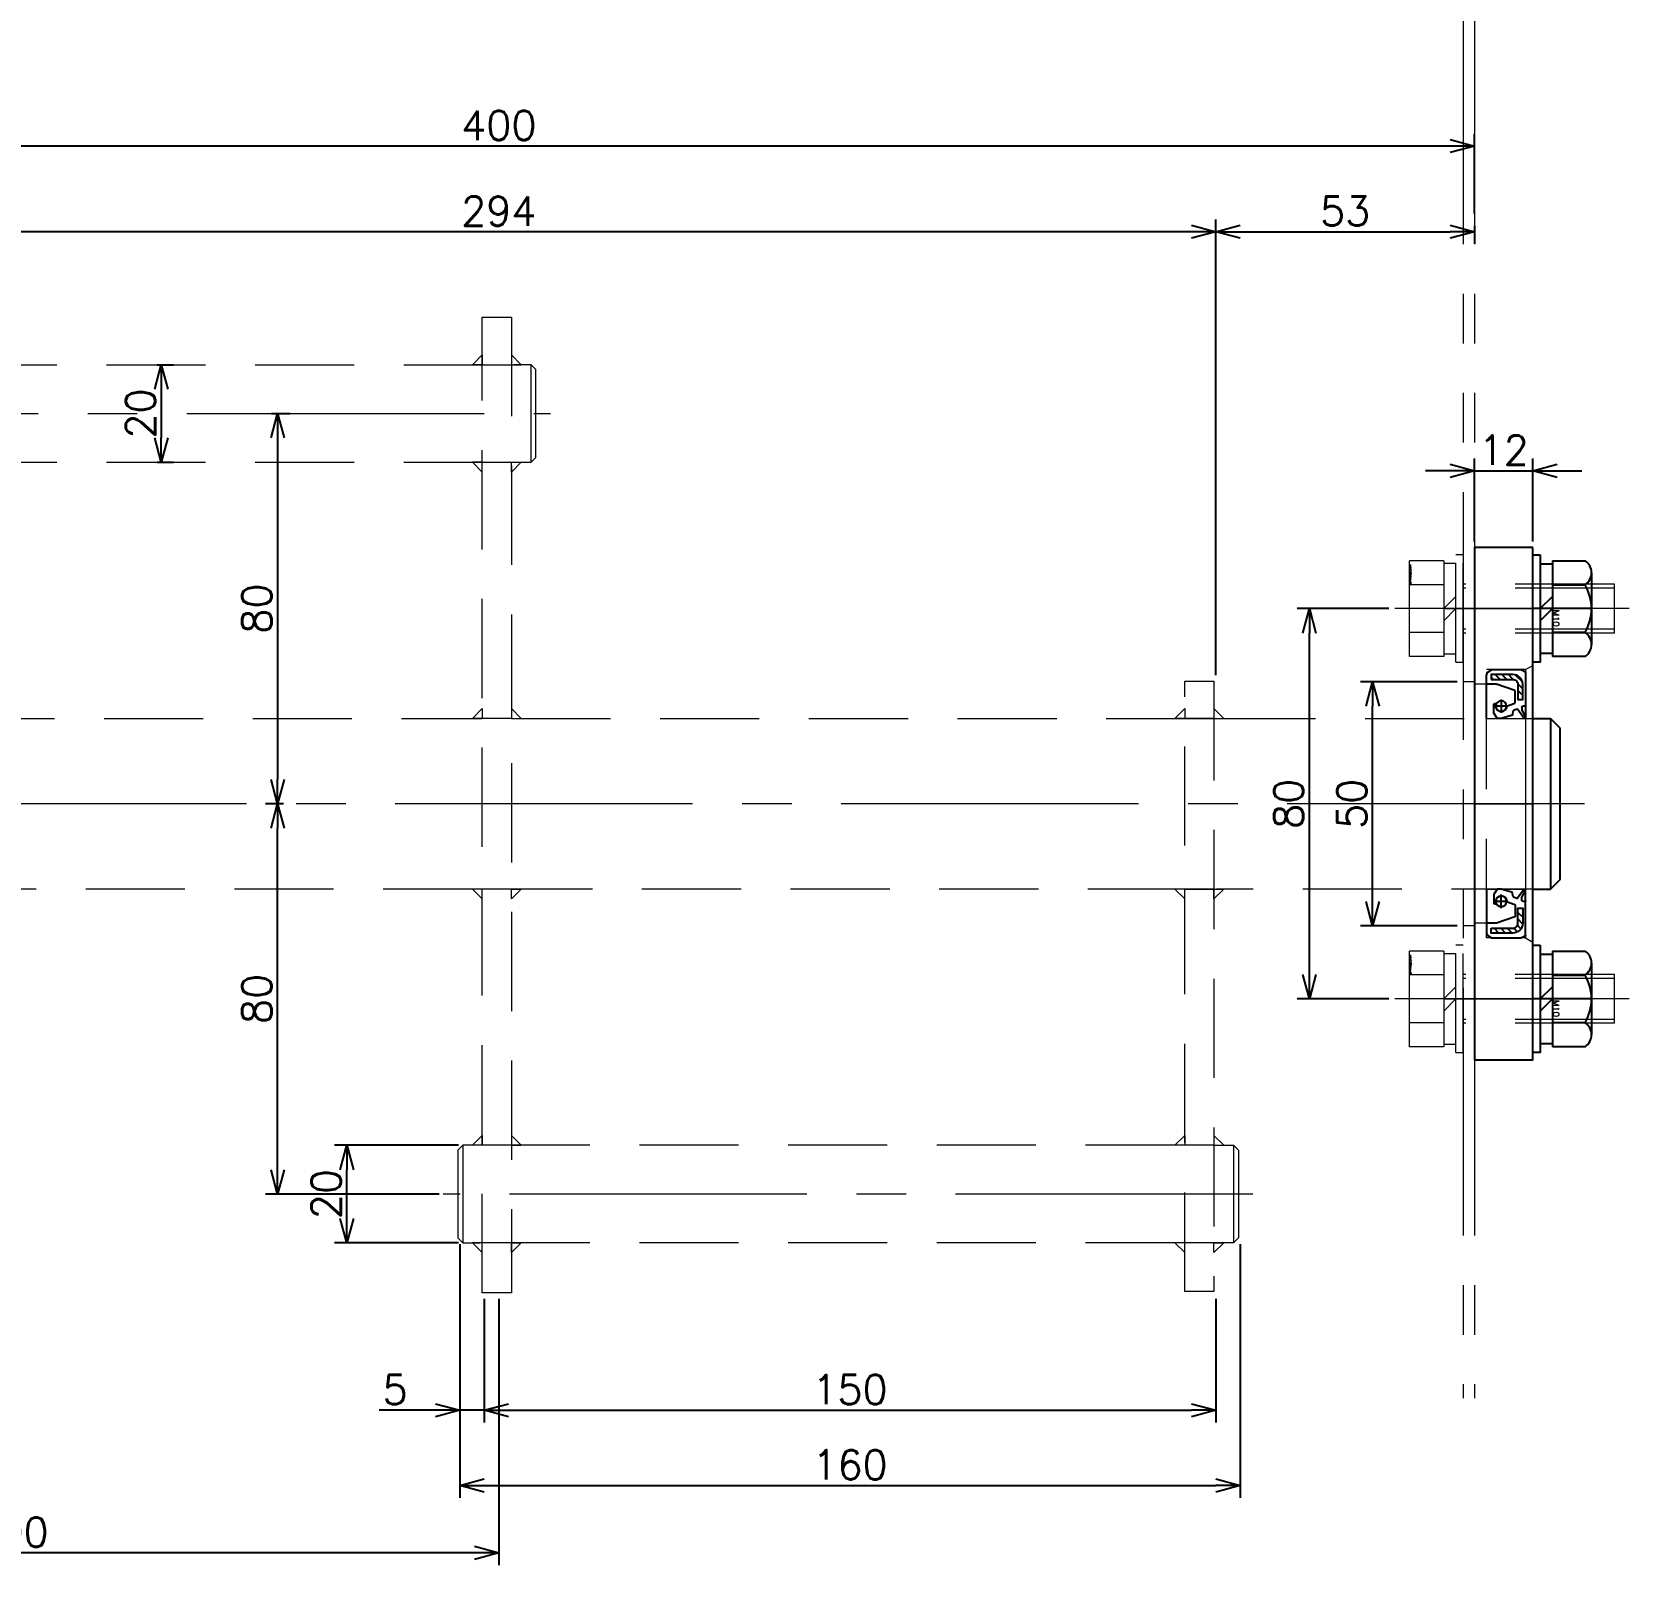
# Model space of a CAD drawing. Header units: millimetres. Extents: x 0 to 49006, y -7876 to 6995.
# Drawn here: x 13915.4 to 14242.8, y -7284.3 to -6970 of the extents above; entities that cross this region are included whole.
import ezdxf

# ---------------------------------------------------------------- set-up
doc = ezdxf.new("R2010")
doc.units = ezdxf.units.MM
doc.header["$LTSCALE"] = 3.2
doc.header["$PDMODE"] = 99
doc.header["$PDSIZE"] = 1
for name, pattern in [('CENTER2', [28.575, 19.05, -3.175, 3.175, -3.175]), ('HIDDEN', [9.525, 6.35, -3.175]), ('PHANTOM2', [31.75, 15.875, -3.175, 3.175, -3.175, 3.175, -3.175])]:
    doc.linetypes.add(name, pattern=pattern)
for name, color, linetype, lineweight in [('04_HIDDEN', 2, 'HIDDEN', 13), ('05_CENTER', 4, 'CENTER2', 13), ('06_PHANTOM', 2, 'PHANTOM2', 13), ('08_DIM', 3, 'Continuous', 13)]:
    doc.layers.add(name, color=color, linetype=linetype, lineweight=lineweight)
doc.layers.add('10_DRAFT', color=8, linetype='Continuous', lineweight=0, plot=False)
doc.styles.add('KSS_TXT', font='txt.shx', dxfattribs={"bigfont": 'extfont2.shx'})
doc.styles.add('KSS_TXT_L', font='txt.shx', dxfattribs={"height": 36, "bigfont": 'extfont2.shx'})
doc.dimstyles.new('KSS_DIM', dxfattribs={"dimscale": 12, "dimtxt": 3, "dimasz": 2.5, "dimexe": 1.25, "dimexo": 0.625, "dimtad": 1, "dimdsep": 46, "dimtxsty": 'KSS_TXT', "dimblk": 'OPEN30', "dimcen": 0, "dimazin": 2, "dimtfac": 0.75, "dimtmove": 0, "dimatfit": 3, "dimldrblk": 'OPEN30', "dimfxl": 1.25, "dimtolj": 1, "dimarcsym": 0})

# ---------------------------------------------------------------- blocks, each defined once
blk = doc.blocks.new('_Open30')
at = {"color": 0, "linetype": 'ByBlock', "lineweight": -2}
for p, q in [((-1, 0.268), (0, 0)), ((0, 0), (-1, -0.268)), ((0, 0), (-1, 0))]:
    blk.add_line(p, q, dxfattribs=at)
blk = doc.blocks.new('*D1253')
at = {"layer": '08_DIM', "color": 0, "lineweight": -2, "transparency": 16777216}
for p, q in [((14211.09, -7074.5), (14211.09, -7057.5)), ((14223.09, -7074.5), (14223.09, -7057.5)), ((14206.09, -7060), (14201.09, -7060)), ((14211.09, -7060), (14223.09, -7060)), ((14228.09, -7060), (14233.09, -7060))]:
    blk.add_line(p, q, dxfattribs=at)
at = {"layer": 'Defpoints', "color": 0, "transparency": 16777216}
for p in [(14223.09, -7060), (14211.09, -7075.75), (14223.09, -7075.75)]:
    blk.add_point(p, dxfattribs=at)
at = {"layer": '08_DIM', "color": 0, "lineweight": -2, "transparency": 16777216, "xscale": 5, "yscale": 5, "zscale": 5}
blk.add_blockref('_Open30', (14211.09, -7060), dxfattribs=at)
at = {"layer": '08_DIM', "color": 0, "lineweight": -2, "transparency": 16777216, "xscale": 5, "yscale": 5, "zscale": 5, "rotation": 180}
blk.add_blockref('_Open30', (14223.09, -7060), dxfattribs=at)
at = {"layer": '08_DIM', "color": 0, "transparency": 16777216, "insert": (14217.09, -7055.75), "char_height": 6, "attachment_point": 5, "style": 'KSS_TXT'}
blk.add_mtext('\\A1;12', dxfattribs=at)
blk = doc.blocks.new('*D1254')
at = {"layer": '08_DIM', "color": 0, "lineweight": -2, "transparency": 16777216}
for p, q in [((14193.54, -7088.25), (14174.76, -7088.25)), ((14177.26, -7163.25), (14177.26, -7093.25)), ((14193.54, -7168.25), (14174.76, -7168.25))]:
    blk.add_line(p, q, dxfattribs=at)
at = {"layer": 'Defpoints', "color": 0, "transparency": 16777216}
for p in [(14177.26, -7088.25), (14194.79, -7088.25), (14194.79, -7168.25)]:
    blk.add_point(p, dxfattribs=at)
at = {"layer": '08_DIM', "color": 0, "lineweight": -2, "transparency": 16777216, "xscale": 5, "yscale": 5, "zscale": 5}
for p, rotation in [((14177.26, -7088.25), 90), ((14177.26, -7168.25), 270)]:
    blk.add_blockref('_Open30', p, dxfattribs=dict(at, rotation=rotation))
at = {"layer": '08_DIM', "color": 0, "transparency": 16777216, "insert": (14173.01, -7128.25), "char_height": 6, "attachment_point": 5, "rotation": 90, "style": 'KSS_TXT'}
blk.add_mtext('\\A1;80', dxfattribs=at)
blk = doc.blocks.new('*D1257')
at = {"layer": '08_DIM', "color": 0, "lineweight": -2, "transparency": 16777216}
for p, q in [((14207.54, -7103.25), (14187.71, -7103.25)), ((14190.21, -7148.25), (14190.21, -7108.25)), ((14207.54, -7153.25), (14187.71, -7153.25))]:
    blk.add_line(p, q, dxfattribs=at)
at = {"layer": 'Defpoints', "color": 0, "transparency": 16777216}
for p in [(14190.21, -7103.25), (14208.79, -7103.25), (14208.79, -7153.25)]:
    blk.add_point(p, dxfattribs=at)
at = {"layer": '08_DIM', "color": 0, "lineweight": -2, "transparency": 16777216, "xscale": 5, "yscale": 5, "zscale": 5}
for p, rotation in [((14190.21, -7103.25), 90), ((14190.21, -7153.25), 270)]:
    blk.add_blockref('_Open30', p, dxfattribs=dict(at, rotation=rotation))
at = {"layer": '08_DIM', "color": 0, "transparency": 16777216, "insert": (14185.96, -7128.25), "char_height": 6, "attachment_point": 5, "rotation": 90, "style": 'KSS_TXT'}
blk.add_mtext('\\A1;50', dxfattribs=at)
blk = doc.blocks.new('*D1261')
at = {"layer": '08_DIM', "color": 0, "lineweight": -2, "transparency": 16777216}
for p, q in [((14002.84, -7198.25), (13977.43, -7198.25)), ((13979.93, -7213.25), (13979.93, -7203.25)), ((14002.84, -7218.25), (13977.43, -7218.25))]:
    blk.add_line(p, q, dxfattribs=at)
at = {"layer": 'Defpoints', "color": 0, "transparency": 16777216}
for p in [(13979.93, -7198.25), (14004.09, -7198.25), (14004.09, -7218.25)]:
    blk.add_point(p, dxfattribs=at)
at = {"layer": '08_DIM', "color": 0, "lineweight": -2, "transparency": 16777216, "xscale": 5, "yscale": 5, "zscale": 5}
for p, rotation in [((13979.93, -7198.25), 90), ((13979.93, -7218.25), 270)]:
    blk.add_blockref('_Open30', p, dxfattribs=dict(at, rotation=rotation))
at = {"layer": '08_DIM', "color": 0, "transparency": 16777216, "insert": (13975.68, -7208.25), "char_height": 6, "attachment_point": 5, "rotation": 90, "style": 'KSS_TXT'}
blk.add_mtext('\\A1;20', dxfattribs=at)
blk = doc.blocks.new('*D1262')
at = {"layer": '08_DIM', "color": 0, "lineweight": -2, "transparency": 16777216}
for p, q in [((14003.09, -7218.5), (14003.09, -7270.49)), ((14163.09, -7218.5), (14163.09, -7270.49)), ((14008.09, -7267.99), (14158.09, -7267.99))]:
    blk.add_line(p, q, dxfattribs=at)
at = {"layer": 'Defpoints', "color": 0, "transparency": 16777216}
for p in [(14003.09, -7217.25), (14163.09, -7217.25), (14163.09, -7267.99)]:
    blk.add_point(p, dxfattribs=at)
at = {"layer": '08_DIM', "color": 0, "lineweight": -2, "transparency": 16777216, "xscale": 5, "yscale": 5, "zscale": 5, "rotation": 180}
blk.add_blockref('_Open30', (14003.09, -7267.99), dxfattribs=at)
at = {"layer": '08_DIM', "color": 0, "lineweight": -2, "transparency": 16777216, "xscale": 5, "yscale": 5, "zscale": 5}
blk.add_blockref('_Open30', (14163.09, -7267.99), dxfattribs=at)
at = {"layer": '08_DIM', "color": 0, "transparency": 16777216, "insert": (14083.09, -7263.74), "char_height": 6, "attachment_point": 5, "style": 'KSS_TXT'}
blk.add_mtext('\\A1;160', dxfattribs=at)
blk = doc.blocks.new('*D1263')
at = {"layer": '08_DIM', "color": 0, "lineweight": -2, "transparency": 16777216}
for p, q in [((14003.09, -7218.5), (14003.09, -7255.07)), ((14008.09, -7229.75), (14008.09, -7255.07)), ((13998.09, -7252.57), (13986.59, -7252.57)), ((14008.09, -7252.57), (14003.09, -7252.57)), ((14013.09, -7252.57), (14018.09, -7252.57))]:
    blk.add_line(p, q, dxfattribs=at)
at = {"layer": 'Defpoints', "color": 0, "transparency": 16777216}
for p in [(14003.09, -7217.25), (14008.09, -7228.5), (14003.09, -7252.57)]:
    blk.add_point(p, dxfattribs=at)
at = {"layer": '08_DIM', "color": 0, "lineweight": -2, "transparency": 16777216, "xscale": 5, "yscale": 5, "zscale": 5}
blk.add_blockref('_Open30', (14003.09, -7252.57), dxfattribs=at)
at = {"layer": '08_DIM', "color": 0, "lineweight": -2, "transparency": 16777216, "xscale": 5, "yscale": 5, "zscale": 5, "rotation": 180}
blk.add_blockref('_Open30', (14008.09, -7252.57), dxfattribs=at)
at = {"layer": '08_DIM', "color": 0, "transparency": 16777216, "insert": (13989.84, -7248.32), "char_height": 6, "attachment_point": 5, "style": 'KSS_TXT'}
blk.add_mtext('\\A1;5', dxfattribs=at)
blk = doc.blocks.new('*D1264')
at = {"layer": '08_DIM', "color": 0, "lineweight": -2, "transparency": 16777216}
for p, q in [((14008.09, -7229.75), (14008.09, -7255.07)), ((14158.09, -7229.75), (14158.09, -7255.07)), ((14013.09, -7252.57), (14153.09, -7252.57))]:
    blk.add_line(p, q, dxfattribs=at)
at = {"layer": 'Defpoints', "color": 0, "transparency": 16777216}
for p in [(14008.09, -7228.5), (14158.09, -7228.5), (14158.09, -7252.57)]:
    blk.add_point(p, dxfattribs=at)
at = {"layer": '08_DIM', "color": 0, "lineweight": -2, "transparency": 16777216, "xscale": 5, "yscale": 5, "zscale": 5, "rotation": 180}
blk.add_blockref('_Open30', (14008.09, -7252.57), dxfattribs=at)
at = {"layer": '08_DIM', "color": 0, "lineweight": -2, "transparency": 16777216, "xscale": 5, "yscale": 5, "zscale": 5}
blk.add_blockref('_Open30', (14158.09, -7252.57), dxfattribs=at)
at = {"layer": '08_DIM', "color": 0, "transparency": 16777216, "insert": (14083.09, -7248.32), "char_height": 6, "attachment_point": 5, "style": 'KSS_TXT'}
blk.add_mtext('\\A1;150', dxfattribs=at)
blk = doc.blocks.new('*D1265')
at = {"layer": '08_DIM', "color": 0, "lineweight": -2, "transparency": 16777216}
for p, q in [((13964.48, -7048.25), (13968.23, -7048.25)), ((13965.73, -7053.25), (13965.73, -7123.25)), ((13966.98, -7128.25), (13963.23, -7128.25))]:
    blk.add_line(p, q, dxfattribs=at)
at = {"layer": 'Defpoints', "color": 0, "transparency": 16777216}
for p in [(13963.23, -7048.25), (13965.73, -7128.25), (13968.23, -7128.25)]:
    blk.add_point(p, dxfattribs=at)
at = {"layer": '08_DIM', "color": 0, "lineweight": -2, "transparency": 16777216, "xscale": 5, "yscale": 5, "zscale": 5}
for p, rotation in [((13965.73, -7048.25), 90), ((13965.73, -7128.25), 270)]:
    blk.add_blockref('_Open30', p, dxfattribs=dict(at, rotation=rotation))
at = {"layer": '08_DIM', "color": 0, "transparency": 16777216, "insert": (13961.48, -7088.25), "char_height": 6, "attachment_point": 5, "rotation": 90, "style": 'KSS_TXT'}
blk.add_mtext('\\A1;80', dxfattribs=at)
blk = doc.blocks.new('*D1266')
at = {"layer": '08_DIM', "color": 0, "lineweight": -2, "transparency": 16777216}
for p, q in [((14011.09, -7229.75), (14011.09, -7284.29)), ((13811.09, -7251.34), (13811.09, -7284.29)), ((14006.09, -7281.79), (13816.09, -7281.79))]:
    blk.add_line(p, q, dxfattribs=at)
at = {"layer": 'Defpoints', "color": 0, "transparency": 16777216}
for p in [(14011.09, -7228.5), (13811.09, -7250.09), (13811.09, -7281.79)]:
    blk.add_point(p, dxfattribs=at)
at = {"layer": '08_DIM', "color": 0, "lineweight": -2, "transparency": 16777216, "xscale": 5, "yscale": 5, "zscale": 5, "rotation": 180}
blk.add_blockref('_Open30', (13811.09, -7281.79), dxfattribs=at)
at = {"layer": '08_DIM', "color": 0, "lineweight": -2, "transparency": 16777216, "xscale": 5, "yscale": 5, "zscale": 5}
blk.add_blockref('_Open30', (14011.09, -7281.79), dxfattribs=at)
at = {"layer": '08_DIM', "color": 0, "transparency": 16777216, "insert": (13911.09, -7277.54), "char_height": 6, "attachment_point": 5, "style": 'KSS_TXT'}
blk.add_mtext('\\A1;200', dxfattribs=at)
blk = doc.blocks.new('*D1273')
at = {"layer": '08_DIM', "color": 0, "lineweight": -2, "transparency": 16777216}
for p, q in [((13941.05, -7038.25), (13944.4, -7038.25)), ((13941.9, -7043.25), (13941.9, -7053.25)), ((13941.05, -7058.25), (13944.4, -7058.25))]:
    blk.add_line(p, q, dxfattribs=at)
at = {"layer": 'Defpoints', "color": 0, "transparency": 16777216}
for p in [(13939.8, -7038.25), (13939.8, -7058.25), (13941.9, -7058.25)]:
    blk.add_point(p, dxfattribs=at)
at = {"layer": '08_DIM', "color": 0, "lineweight": -2, "transparency": 16777216, "xscale": 5, "yscale": 5, "zscale": 5}
for p, rotation in [((13941.9, -7038.25), 90), ((13941.9, -7058.25), 270)]:
    blk.add_blockref('_Open30', p, dxfattribs=dict(at, rotation=rotation))
at = {"layer": '08_DIM', "color": 0, "transparency": 16777216, "insert": (13937.65, -7048.25), "char_height": 6, "attachment_point": 5, "rotation": 90, "style": 'KSS_TXT'}
blk.add_mtext('\\A1;20', dxfattribs=at)
blk = doc.blocks.new('*D1274')
at = {"layer": '08_DIM', "color": 0, "lineweight": -2, "transparency": 16777216}
for p, q in [((13966.98, -7128.25), (13963.23, -7128.25)), ((13965.73, -7203.25), (13965.73, -7133.25)), ((13998.84, -7208.25), (13963.23, -7208.25))]:
    blk.add_line(p, q, dxfattribs=at)
at = {"layer": 'Defpoints', "color": 0, "transparency": 16777216}
for p in [(13965.73, -7128.25), (13968.23, -7128.25), (14000.09, -7208.25)]:
    blk.add_point(p, dxfattribs=at)
at = {"layer": '08_DIM', "color": 0, "lineweight": -2, "transparency": 16777216, "xscale": 5, "yscale": 5, "zscale": 5}
for p, rotation in [((13965.73, -7128.25), 90), ((13965.73, -7208.25), 270)]:
    blk.add_blockref('_Open30', p, dxfattribs=dict(at, rotation=rotation))
at = {"layer": '08_DIM', "color": 0, "transparency": 16777216, "insert": (13961.48, -7168.25), "char_height": 6, "attachment_point": 5, "rotation": 90, "style": 'KSS_TXT'}
blk.add_mtext('\\A1;80', dxfattribs=at)
blk = doc.blocks.new('*D1276')
at = {"layer": '08_DIM', "color": 0, "lineweight": -2, "transparency": 16777216}
for p, q in [((13864.09, -7027), (13864.09, -7008.5)), ((14158.09, -7101.89), (14158.09, -7008.5)), ((14153.09, -7011), (13869.09, -7011))]:
    blk.add_line(p, q, dxfattribs=at)
at = {"layer": 'Defpoints', "color": 0, "transparency": 16777216}
for p in [(13864.09, -7011), (13864.09, -7028.25), (14158.09, -7103.14)]:
    blk.add_point(p, dxfattribs=at)
at = {"layer": '08_DIM', "color": 0, "lineweight": -2, "transparency": 16777216, "xscale": 5, "yscale": 5, "zscale": 5, "rotation": 180}
blk.add_blockref('_Open30', (13864.09, -7011), dxfattribs=at)
at = {"layer": '08_DIM', "color": 0, "lineweight": -2, "transparency": 16777216, "xscale": 5, "yscale": 5, "zscale": 5}
blk.add_blockref('_Open30', (14158.09, -7011), dxfattribs=at)
at = {"layer": '08_DIM', "color": 0, "transparency": 16777216, "insert": (14011.09, -7006.75), "char_height": 6, "attachment_point": 5, "style": 'KSS_TXT'}
blk.add_mtext('\\A1;294', dxfattribs=at)
blk = doc.blocks.new('*D1277')
at = {"layer": '08_DIM', "color": 0, "lineweight": -2, "transparency": 16777216}
for p, q in [((14158.09, -7101.89), (14158.09, -7008.5)), ((14211.09, -7009.75), (14211.09, -7013.5)), ((14163.09, -7011), (14206.09, -7011))]:
    blk.add_line(p, q, dxfattribs=at)
at = {"layer": 'Defpoints', "color": 0, "transparency": 16777216}
for p in [(14211.09, -7008.5), (14211.09, -7011), (14158.09, -7103.14)]:
    blk.add_point(p, dxfattribs=at)
at = {"layer": '08_DIM', "color": 0, "lineweight": -2, "transparency": 16777216, "xscale": 5, "yscale": 5, "zscale": 5, "rotation": 180}
blk.add_blockref('_Open30', (14158.09, -7011), dxfattribs=at)
at = {"layer": '08_DIM', "color": 0, "lineweight": -2, "transparency": 16777216, "xscale": 5, "yscale": 5, "zscale": 5}
blk.add_blockref('_Open30', (14211.09, -7011), dxfattribs=at)
at = {"layer": '08_DIM', "color": 0, "transparency": 16777216, "insert": (14184.59, -7006.74), "char_height": 6, "attachment_point": 5, "style": 'KSS_TXT'}
blk.add_mtext('\\A1;53', dxfattribs=at)
blk = doc.blocks.new('*D1278')
at = {"layer": '08_DIM', "color": 0, "lineweight": -2, "transparency": 16777216}
for p, q in [((13811.09, -7005.15), (13811.09, -6990.94)), ((14206.09, -6993.44), (13816.09, -6993.44)), ((14211.09, -7007.25), (14211.09, -6990.94))]:
    blk.add_line(p, q, dxfattribs=at)
at = {"layer": 'Defpoints', "color": 0, "transparency": 16777216}
for p in [(13811.09, -6993.44), (13811.09, -7006.4), (14211.09, -7008.5)]:
    blk.add_point(p, dxfattribs=at)
at = {"layer": '08_DIM', "color": 0, "lineweight": -2, "transparency": 16777216, "xscale": 5, "yscale": 5, "zscale": 5, "rotation": 180}
blk.add_blockref('_Open30', (13811.09, -6993.44), dxfattribs=at)
at = {"layer": '08_DIM', "color": 0, "lineweight": -2, "transparency": 16777216, "xscale": 5, "yscale": 5, "zscale": 5}
blk.add_blockref('_Open30', (14211.09, -6993.44), dxfattribs=at)
at = {"layer": '08_DIM', "color": 0, "transparency": 16777216, "insert": (14011.09, -6989.19), "char_height": 6, "attachment_point": 5, "style": 'KSS_TXT'}
blk.add_mtext('\\A1;400', dxfattribs=at)
blk = doc.blocks.new('AE2081E0a_1_1_1')
h = blk.add_hatch()
h.set_pattern_fill('ANSI31', color=0, scale=0.3)
h.set_pattern_definition([(45, (-28499.78175, -6159.2461), (-0.67351921, 0.67351921), [])])
edge = h.paths.add_edge_path()
edge.add_line((0.61, 24.5), (0.61, 22.39))
edge.add_line((0.61, 22.39), (1.61, 22.39))
edge.add_line((1.61, 22.39), (1.61, 24.5))
edge.add_arc((2.61, 24.5), 1, 90, 180, ccw=False)
edge.add_line((2.61, 25.5), (7.05, 25.5))
edge.add_line((7.05, 25.5), (7.05, 26.5))
edge.add_line((7.05, 26.5), (2.61, 26.5))
edge.add_arc((2.61, 24.5), 2, 90, 180)
h = blk.add_hatch()
h.set_pattern_fill('ANSI31', color=0, scale=0.3)
h.set_pattern_definition([(45, (-28499.78175, -6156.2461), (-0.67351921, 0.67351921), [])])
edge = h.paths.add_edge_path()
edge.add_line((0.61, -24.5), (0.61, -22.39))
edge.add_line((0.61, -22.39), (1.61, -22.39))
edge.add_line((1.61, -22.39), (1.61, -24.5))
edge.add_arc((2.61, -24.5), 1, 180, 270)
edge.add_line((2.61, -25.5), (7.05, -25.5))
edge.add_line((7.05, -25.5), (7.05, -26.5))
edge.add_line((7.05, -26.5), (2.61, -26.5))
edge.add_arc((2.61, -24.5), 2, 180, 270, ccw=False)
at = {"color": 0}
for p, q in [((0, 26.94), (0, 20.1)), ((0.98, 27.49), (0.06, 27.03)), ((6.97, 27.5), (1.02, 27.5)), ((7.72, 27), (7.03, 27.48)), ((7.76, 27), (7.72, 27)), ((7.86, 26.71), (7.86, 26.9)), ((8, 26.5), (7.86, 26.71)), ((8, 24.6), (8, 26.5)), ((2.17, 20.74), (2.17, 23.1)), ((2.24, 23.19), (5.98, 24.49)), ((6.02, 24.5), (7.9, 24.5)), ((0.1, 20), (0.55, 20)), ((0.8, 19.75), (0.8, 19.17)), ((3.9, 20), (2.24, 20.65)), ((3.62, 20), (6.38, 20)), ((5, 21.38), (5, 18.63)), ((6.4, 20.52), (5.97, 20.52)), ((6.5, 18.54), (6.5, 20.42)), ((0.8, 19.17), (0, 17.78)), ((0, 17.78), (0.29, 17.5)), ((0.29, 17.5), (1.65, 19.38)), ((1.77, 19.42), (2.46, 19.13)), ((2.55, 19.03), (2.67, 18.49)), ((2.67, 18.49), (2.67, 18.16)), ((2.67, 18.16), (5, 17.5)), ((5, 17.5), (5.84, 17.5)), ((5.84, 17.5), (6.48, 18.49)), ((0, -17.78), (0.29, -17.5)), ((0.8, -19.17), (0, -17.78)), ((0.29, -17.5), (1.65, -19.38)), ((0.8, -19.75), (0.8, -19.17)), ((1.77, -19.42), (2.46, -19.13)), ((2.55, -19.03), (2.67, -18.49)), ((2.67, -18.16), (5, -17.5)), ((2.67, -18.49), (2.67, -18.16)), ((5, -17.5), (5.84, -17.5)), ((5, -21.38), (5, -18.63)), ((5.84, -17.5), (6.48, -18.49)), ((6.5, -18.54), (6.5, -20.42)), ((0, -26.94), (0, -20.1)), ((0.1, -20), (0.55, -20)), ((2.17, -20.74), (2.17, -23.1)), ((3.9, -20), (2.24, -20.65)), ((3.62, -20), (6.38, -20)), ((6.4, -20.52), (5.97, -20.52)), ((2.24, -23.19), (5.98, -24.49)), ((6.02, -24.5), (7.9, -24.5)), ((8, -24.6), (8, -26.5)), ((0.98, -27.49), (0.06, -27.03)), ((6.97, -27.5), (1.02, -27.5)), ((7.72, -27), (7.03, -27.48)), ((7.76, -27), (7.72, -27)), ((8, -26.5), (7.86, -26.71)), ((7.86, -26.71), (7.86, -26.9))]:
    blk.add_line(p, q, dxfattribs=at)
for points in [[(8, 17.5), (8, 24.6), (8, 26.5), (7.86, 26.71), (7.86, 26.9, 0.414214), (7.76, 27), (7.72, 27), (7.03, 27.48, 0.152216), (6.97, 27.5), (1.02, 27.5, 0.116434), (0.98, 27.49), (0.06, 27.03, 0.284079), (0, 26.94), (0, 20.1), (0, 17.5)], [(8, -17.5), (8, -24.6), (8, -26.5), (7.86, -26.71), (7.86, -26.9, -0.414214), (7.76, -27), (7.72, -27), (7.03, -27.48, -0.152216), (6.97, -27.5), (1.02, -27.5, -0.116434), (0.98, -27.49), (0.06, -27.03, -0.284079), (0, -26.94), (0, -20.1), (0, -17.5)]]:
    blk.add_lwpolyline(points, format="xyb", dxfattribs=at)
for points in [[(7.05, 25.5), (2.61, 25.5, 0.414214), (1.61, 24.5), (1.61, 21.39), (0.61, 21.39), (0.61, 24.5, -0.414214), (2.61, 26.5), (7.05, 26.5)], [(7.05, -25.5), (2.61, -25.5, -0.414214), (1.61, -24.5), (1.61, -21.39), (0.61, -21.39), (0.61, -24.5, 0.414214), (2.61, -26.5), (7.05, -26.5)]]:
    blk.add_lwpolyline(points, format="xyb", close=True, dxfattribs=at)
for centre in [(5, 20), (5, -20)]:
    blk.add_circle(centre, 1.1, dxfattribs=at)
for centre, radius, start, end in [((0.1, 26.94), 0.1, 116.5651, 180), ((1.02, 27.4), 0.1, 90, 116.5651), ((6.97, 27.4), 0.1, 55.3804, 90), ((7.76, 26.9), 0.1, 0, 90), ((2.27, 23.1), 0.1, 109.2148, 180), ((6.02, 24.4), 0.1, 90, 109.2148), ((7.9, 24.6), 0.1, 270, 0), ((0.1, 20.1), 0.1, 180, 270), ((0.55, 19.75), 0.25, 360, 90), ((2.27, 20.74), 0.1, 180, 248.6602), ((5, 20), 1.1, 180, 28.1885), ((6.4, 20.42), 0.1, 360, 90), ((1.73, 19.32), 0.1, 67.8846, 144.2185), ((2.4, 19), 0.15, 12.9875, 67.8846), ((6.4, 18.54), 0.1, 326.8702, 0), ((1.73, -19.32), 0.1, 215.7815, 292.1154), ((2.4, -19), 0.15, 292.1154, 347.0125), ((5, -20), 1.1, 331.8115, 180), ((6.4, -18.54), 0.1, 360, 33.1298), ((0.1, -20.1), 0.1, 90, 180), ((0.55, -19.75), 0.25, 270, 0), ((2.27, -20.74), 0.1, 111.3398, 180), ((6.4, -20.42), 0.1, 270, 0), ((2.27, -23.1), 0.1, 180, 250.7852), ((6.02, -24.4), 0.1, 250.7852, 270), ((7.9, -24.6), 0.1, 360, 90), ((0.1, -26.94), 0.1, 180, 243.4349), ((1.02, -27.4), 0.1, 243.4349, 270), ((6.97, -27.4), 0.1, 270, 304.6196), ((7.76, -26.9), 0.1, 270, 360)]:
    blk.add_arc(centre, radius, start, end, dxfattribs=at)
at = {"layer": '10_DRAFT'}
blk.add_line((0, 0), (8, 0), dxfattribs=at)
for points in [[(8, 17.5), (0, 17.5)], [(8, -17.5), (0, -17.5)]]:
    blk.add_lwpolyline(points, dxfattribs=at)
blk = doc.blocks.new('A$C115E53E3_1_1_1')
at = {"color": 0}
for p, q in [((-325, 89), (-324, 90)), ((-325, 71), (-325, 89)), ((-324, 70), (-324, 90)), ((-324, 90), (-320.5, 90)), ((-176, 90), (-314.5, 90)), ((-166, 90), (-170, 90)), ((-166, 70), (-166, 90)), ((-165, 89), (-166, 90)), ((-165, 71), (-165, 89)), ((-324, 70), (-325, 71)), ((-320.5, 70), (-324, 70)), ((-176, 70), (-314.5, 70)), ((-170, 70), (-166, 70)), ((-166, 70), (-165, 71)), ((-533, 17.5), (-533, -17.5)), ((-104, 17.5), (-104, -17.5)), ((-102.25, 16.5), (-104, 16.5)), ((-102.25, 17.5), (-102.25, -17.5)), ((-2, -17.5), (-2, 17.5)), ((-102.25, -16.5), (-104, -16.5)), ((-468, -70), (-469, -71)), ((-469, -71), (-469, -89)), ((-464, -70), (-468, -70)), ((-468, -70), (-468, -90)), ((-458, -70), (-319.5, -70)), ((-313.5, -70), (-310, -70)), ((-310, -70), (-309, -71)), ((-310, -70), (-310, -90)), ((-309, -71), (-309, -89)), ((-469, -89), (-468, -90)), ((-468, -90), (-464, -90)), ((-458, -90), (-319.5, -90)), ((-310, -90), (-313.5, -90)), ((-309, -89), (-310, -90))]:
    blk.add_line(p, q, dxfattribs=at)
for points in [[(-314, -100.25), (-314, 99.75), (-320, 99.75), (-320, -100.25)], [(-176, 100), (-176, -25.11), (-170, -25.11), (-170, 100)], [(-458, -100), (-458, 25.11), (-464, 25.11), (-464, -100)]]:
    blk.add_lwpolyline(points, close=True, dxfattribs=at)
at = {"color": 3}
for points in [[(-320, 90), (-322, 90), (-322, 90), (-320, 92)], [(-314, 90), (-312, 90), (-312, 90), (-314, 92)], [(-176, 90), (-178, 90), (-178, 90), (-176, 92)], [(-170, 90), (-168, 90), (-168, 90), (-170, 92)], [(-320, 70), (-322, 70), (-322, 70), (-320, 68)], [(-314, 70), (-312, 70), (-312, 70), (-314, 68)], [(-176, 70), (-178, 70), (-178, 70), (-176, 68)], [(-170, 70), (-168, 70), (-168, 70), (-170, 68)], [(-464, 17.5), (-466, 17.5), (-466, 17.5), (-464, 19.5)], [(-458, 17.5), (-456, 17.5), (-456, 17.5), (-458, 19.5)], [(-320, 17.5), (-322, 17.5), (-322, 17.5), (-320, 19.5)], [(-314, 17.5), (-312, 17.5), (-312, 17.5), (-314, 19.5)], [(-176, 17.5), (-178, 17.5), (-178, 17.5), (-176, 19.5)], [(-170, 17.5), (-168, 17.5), (-168, 17.5), (-170, 19.5)], [(-464, -17.5), (-466, -17.5), (-466, -17.5), (-464, -19.5)], [(-458, -17.5), (-456, -17.5), (-456, -17.5), (-458, -19.5)], [(-320, -17.5), (-322, -17.5), (-322, -17.5), (-320, -19.5)], [(-314, -17.5), (-312, -17.5), (-312, -17.5), (-314, -19.5)], [(-176, -17.5), (-178, -17.5), (-178, -17.5), (-176, -19.5)], [(-170, -17.5), (-168, -17.5), (-168, -17.5), (-170, -19.5)], [(-464, -70), (-466, -70), (-466, -70), (-464, -68)], [(-458, -70), (-456, -70), (-456, -70), (-458, -68)], [(-320, -70), (-322, -70), (-322, -70), (-320, -68)], [(-314, -70), (-312, -70), (-312, -70), (-314, -68)], [(-464, -90), (-466, -90), (-466, -90), (-464, -92)], [(-458, -90), (-456, -90), (-456, -90), (-458, -92)], [(-320, -90), (-322, -90), (-322, -90), (-320, -92)], [(-314, -90), (-312, -90), (-312, -90), (-314, -92)]]:
    blk.add_lwpolyline(points, close=True, dxfattribs=at)
at = {"color": 0}
for points in [[(-464.5, 17.5), (-533, 17.5), (-535, 15.5), (-535, -15.5), (-533, -17.5), (-464.5, -17.5)], [(-320, 17.5), (-458.5, 17.5)], [(-175.5, 17.5), (-314, 17.5)], [(-104, 17.5), (-169.5, 17.5)], [(-102.25, -17.5), (-2, -17.5), (0, -15.5), (0, 15.5), (-2, 17.5), (-102.25, 17.5)], [(-458.5, -17.5), (-320, -17.5)], [(-314, -17.5), (-175.5, -17.5)], [(-169.5, -17.5), (-104, -17.5)]]:
    blk.add_lwpolyline(points, dxfattribs=at)
at = {"layer": '04_HIDDEN'}
for p, q in [((-458, 17.5), (-464, 17.5)), ((-464, 17.5), (-458, 17.5)), ((-320, 17.5), (-314, 17.5)), ((-176, 17.5), (-170, 17.5)), ((-170, 17.5), (-176, 17.5)), ((-70, 12.5), (-70, 17.5)), ((0, 12.5), (-70, 12.5)), ((-29, 4.75), (-31.74, 0)), ((-29, -4.75), (-29, 4.75)), ((-29, 4.75), (0, 4.75)), ((-24, 6), (0, 6)), ((-24, -6), (-24, 6)), ((-31.74, 0), (-29, -4.75)), ((-29, -4.75), (0, -4.75)), ((-24, -6), (0, -6)), ((-458, -17.5), (-464, -17.5)), ((-464, -17.5), (-458, -17.5)), ((-320, -17.5), (-314, -17.5)), ((-176, -17.5), (-170, -17.5)), ((-170, -17.5), (-176, -17.5))]:
    blk.add_line(p, q, dxfattribs=at)
for points in [[(-314, 90), (-320, 90)], [(-170, 90), (-176, 90)], [(-314, 70), (-320, 70)], [(-170, 70), (-176, 70)], [(-464, -70), (-458, -70)], [(-320, -70), (-314, -70)], [(-464, -90), (-458, -90)], [(-320, -90), (-314, -90)]]:
    blk.add_lwpolyline(points, dxfattribs=at)
at = {"layer": '05_CENTER'}
for p, q in [((-162, 80), (-328, 80)), ((-540, 0), (5, 0)), ((-472, -80), (-306, -80))]:
    blk.add_line(p, q, dxfattribs=at)
blk = doc.blocks.new('A$C1A3C2C0C_1_1_1_1_1')
at = {"color": 0, "linetype": 'CENTER2'}
blk.add_line((0, -34), (0, 14), dxfattribs=at)
at = {"color": 0}
for p, q in [((-9.81, 11), (9.81, 11)), ((-9.81, 4), (-9.81, 11)), ((-4.91, 4), (-4.91, 11)), ((4.91, 4), (4.91, 11)), ((9.81, 4), (9.81, 11)), ((9.81, 4), (-9.81, 4)), ((-9.25, 4), (-9.25, 1.5)), ((0, 1.5), (-2.5, 4)), ((0, 4), (2.5, 1.5)), ((9.25, 1.5), (9.25, 4)), ((-11, 1.5), (11, 1.5)), ((-11, 1.5), (-11, 0)), ((11, 0), (11, 1.5)), ((-11, 0), (11, 0))]:
    blk.add_line(p, q, dxfattribs=at)
at = {"color": 0, "linetype": 'HIDDEN'}
for p, q in [((-5, -31), (-5, 0)), ((-4.19, -31), (-4.19, 0)), ((4.19, -31), (4.19, 0)), ((5, -31), (5, 0)), ((-5, -31), (5, -31))]:
    blk.add_line(p, q, dxfattribs=at)
at = {"layer": '10_DRAFT', "style": 'KSS_TXT_L'}
blk.add_text('BT-M10x35L,SW,PW', height=0.3, dxfattribs=at).set_placement((5.1, 10.66))
blk = doc.blocks.new('M10Nza_1_1_1_1_1')
at = {"color": 0}
for p, q in [((-9.8, 4), (-9.8, 10.69)), ((-7.35, 12), (7.35, 12)), ((-4.9, 4), (-4.9, 10.69)), ((4.9, 10.69), (4.9, 4)), ((9.8, 10.69), (9.8, 4)), ((-9.8, 4), (9.8, 4)), ((-9.2, 1.5), (-9.2, 4)), ((0, 1.5), (-2.5, 4)), ((0, 4), (2.5, 1.5)), ((9.2, 4), (9.2, 1.5))]:
    blk.add_line(p, q, dxfattribs=at)
at = {"color": 0, "linetype": 'CENTER2'}
blk.add_line((0, 12), (0, 0), dxfattribs=at)
at = {"color": 0}
blk.add_lwpolyline([(-11, 1.5), (11, 1.5), (11, 0), (-11, 0)], close=True, dxfattribs=at)
for centre, radius, start, end in [((-7.35, 9.06), 2.94, 33.626, 146.374), ((0, 2.2), 9.8, 60, 120), ((7.35, 9.06), 2.94, 33.626, 146.374)]:
    blk.add_arc(centre, radius, start, end, dxfattribs=at)
at = {"layer": '10_DRAFT', "style": 'KSS_TXT'}
blk.add_text('M10', height=1.25, dxfattribs=at).set_placement((0.26, 4.12))
blk = doc.blocks.new('A$C31470147_1_1_1')
at = {"color": 0}
blk.add_lwpolyline([(0, 52.5), (12, 52.5), (12, -52.5), (0, -52.5)], close=True, dxfattribs=at)
at = {"layer": '04_HIDDEN'}
for p, q in [((1.5, 27.5), (0, 28.37)), ((9.5, -27.5), (9.5, 27.5)), ((9.5, 24.5), (12, 24.5)), ((9.5, -24.5), (12, -24.5)), ((1.5, -27.5), (0, -28.37))]:
    blk.add_line(p, q, dxfattribs=at)
for points in [[(1.5, 27.5), (9.5, 27.5)], [(1.5, -27.5), (9.5, -27.5)]]:
    blk.add_lwpolyline(points, dxfattribs=at)
at = {"layer": '05_CENTER'}
for p, q in [((18, 40), (-6, 40)), ((18, -40), (-6, -40))]:
    blk.add_line(p, q, dxfattribs=at)
at = {"layer": '10_DRAFT'}
for p, q in [((1.5, 27.5), (1.5, -27.5)), ((12, 0), (0, 0))]:
    blk.add_line(p, q, dxfattribs=at)

msp = doc.modelspace()

# ---------------------------------------------------------------- linework, layer by layer
for p, q in [((14223.095, -7110.746), (14226.694, -7110.746)), ((14228.694, -7112.746), (14226.694, -7110.746)), ((14226.694, -7110.746), (14226.694, -7145.746)), ((14228.694, -7143.746), (14228.694, -7112.746)), ((14226.694, -7145.746), (14228.694, -7143.746)), ((14223.095, -7145.746), (14226.694, -7145.746))]:
    msp.add_line(p, q)
at = {"layer": '04_HIDDEN'}
for p, q in [((14211.095, -7103.246), (14208.795, -7103.246)), ((14211.095, -7153.246), (14208.795, -7153.246))]:
    msp.add_line(p, q, dxfattribs=at)
at = {"layer": '06_PHANTOM'}
for p, q in [((14208.795, -6556.362), (14208.795, -7250.088)), ((14211.095, -6556.362), (14211.095, -7250.088))]:
    msp.add_line(p, q, dxfattribs=at)

# ---------------------------------------------------------------- block references
at = {"xscale": -1}
msp.add_blockref('A$C31470147_1_1_1', (14223.095, -7128.246), dxfattribs=at)
at = {"rotation": 270}
for p in [(14223.095, -7088.246), (14223.095, -7168.246)]:
    msp.add_blockref('M10Nza_1_1_1_1_1', p, dxfattribs=at)
at = {"color": 4, "xscale": -1}
msp.add_blockref('AE2081E0a_1_1_1', (14221.595, -7128.246), dxfattribs=at)
at = {"layer": '04_HIDDEN', "xscale": -1}
msp.add_blockref('A$C115E53E3_1_1_1', (13693.694, -7128.246), dxfattribs=at)
at = {"layer": '04_HIDDEN', "rotation": 90}
for p in [(14208.795, -7088.246), (14208.795, -7168.246)]:
    msp.add_blockref('A$C1A3C2C0C_1_1_1_1_1', p, dxfattribs=at)

# ---------------------------------------------------------------- dimensions: what is measured, and where the dimension line sits
at = {"layer": '08_DIM'}
for base, p1, p2, angle, override, picture, middle in [((13811.095, -6993.442), (14211.095, -7008.498), (13811.095, -7006.404), 180, {"dimscale": 2, "dimarcsym": 1}, '*D1278', (14011.095, -6989.192)), ((13941.904, -7058.246), (13939.803, -7038.246), (13939.803, -7058.246), 90, {"dimscale": 2, "dimarcsym": 1}, '*D1273', (13937.654, -7048.246)), ((13965.727, -7128.246), (13963.227, -7048.246), (13968.227, -7128.246), 90, {"dimscale": 2, "dimarcsym": 1}, '*D1265', (13961.477, -7088.246)), ((14223.095, -7060), (14211.095, -7075.746), (14223.095, -7075.746), 180, {"dimscale": 2}, '*D1253', (14217.095, -7055.75)), ((14177.263, -7088.246), (14194.795, -7168.246), (14194.795, -7088.246), 90, {"dimscale": 2}, '*D1254', (14173.013, -7128.246)), ((14190.213, -7103.246), (14208.795, -7153.246), (14208.795, -7103.246), 90, {"dimscale": 2}, '*D1257', (14185.959, -7128.246)), ((13965.727, -7128.246), (14000.095, -7208.246), (13968.227, -7128.246), 90, {"dimscale": 2, "dimarcsym": 1}, '*D1274', (13961.477, -7168.246)), ((13979.93, -7198.246), (14004.095, -7218.246), (14004.095, -7198.246), 90, {"dimscale": 2, "dimarcsym": 1}, '*D1261', (13975.68, -7208.246)), ((14003.095, -7252.574), (14008.095, -7228.5), (14003.095, -7217.246), 180, {"dimscale": 2, "dimarcsym": 1}, '*D1263', (13989.845, -7248.32)), ((14163.095, -7267.993), (14003.095, -7217.246), (14163.095, -7217.246), 180, {"dimscale": 2, "dimarcsym": 1}, '*D1262', (14083.095, -7263.743)), ((14158.095, -7252.574), (14008.095, -7228.5), (14158.095, -7228.5), 180, {"dimscale": 2, "dimarcsym": 1}, '*D1264', (14083.095, -7248.32))]:
    dim = msp.add_linear_dim(base=base, p1=p1, p2=p2, angle=angle, dimstyle='KSS_DIM', override=override, dxfattribs=at)
    dim.commit()
    dim.dimension.update_dxf_attribs({"geometry": picture, "text_midpoint": middle})
at = {"layer": '08_DIM', "color": 1}
for base, p1, p2, picture, middle in [((13864.095, -7010.998), (14158.095, -7103.14), (13864.095, -7028.246), '*D1276', (14011.095, -7006.748)), ((14211.095, -7010.998), (14158.095, -7103.14), (14211.095, -7008.498), '*D1277', (14184.595, -7006.744)), ((13811.095, -7281.79), (14011.095, -7228.5), (13811.095, -7250.088), '*D1266', (13911.095, -7277.54))]:
    dim = msp.add_linear_dim(base=base, p1=p1, p2=p2, angle=180, dimstyle='KSS_DIM', override={"dimscale": 2, "dimarcsym": 1}, dxfattribs=at)
    dim.commit()
    dim.dimension.update_dxf_attribs({"geometry": picture, "text_midpoint": middle})

doc.saveas('drawing.dxf')
